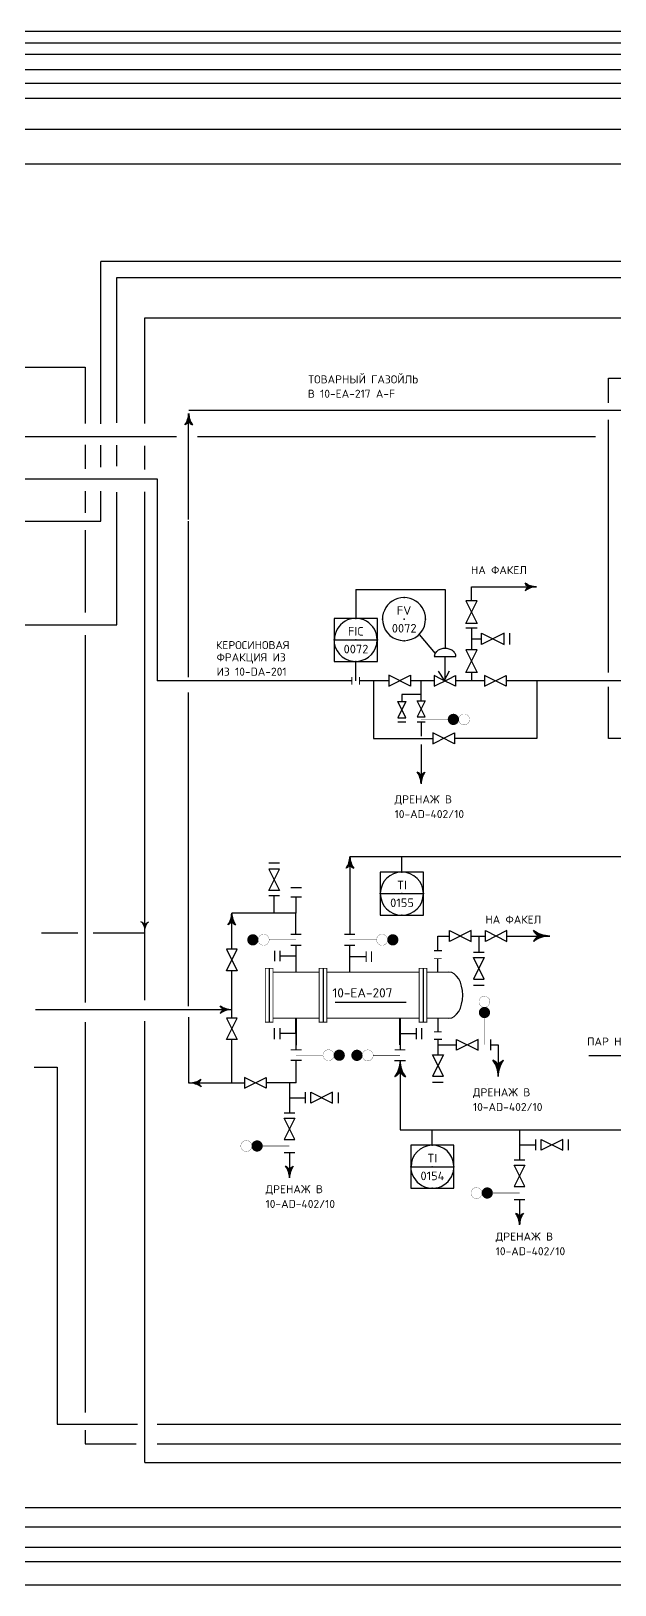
# Model space of a CAD drawing. Extents: x 78 to 490, y 181 to 404.
# Drawn here: x 222.15 to 231.63, y 185.82 to 211.07 of the extents above; entities that cross this region are included whole.
import ezdxf
from ezdxf.enums import TextEntityAlignment as Align

# ---------------------------------------------------------------- set-up
doc = ezdxf.new("R2010")
doc.units = 0
for name, pattern in [('DASH', [0.15625, 0.09375, -0.0625]), ('DASHED', [0.1875, 0.125, -0.0625]), ('SDASH', [0.09375, 0.046875, -0.046875])]:
    doc.linetypes.add(name, pattern=pattern)
doc.layers.get('0').update_dxf_attribs({"linetype": 'CONTINUOUS'})
for name, color, linetype in [('IN-ATTRIBS', 7, 'CONTINUOUS'), ('IN-INST-TAP', 7, 'CONTINUOUS'), ('IN-INSTRUMENT', 7, 'SDASH'), ('IN-MAJ-PROC', 7, 'CONTINUOUS'), ('IN-PNEUMATIC', 7, 'CONTINUOUS'), ('IN-SOFTWARE', 7, 'CONTINUOUS'), ('IN-STEAM', 2, 'DASHED')]:
    doc.layers.add(name, color=color, linetype=linetype)
doc.styles.add('ATTRIBS', font='SIMPLEX', dxfattribs={"width": 0.8, "height": 0.125})
doc.styles.add('NARROW', font='simplex', dxfattribs={"width": 0.75, "height": 0.1})
doc.styles.add('S1', font='simplex.shx')
doc.styles.add('SIMPLEX', font='SIMPLEX.shx')

# ---------------------------------------------------------------- blocks, each defined once
blk = doc.blocks.new('PH29')
at = {"layer": 'IN-ATTRIBS'}
for p in [(0, 0.25), (-0.25, 0), (0, 0), (0.25, 0), (0, -0.25)]:
    blk.add_point(p, dxfattribs=at)
at = {"layer": 'IN-ATTRIBS', "flags": 1}
for tag, style, width, p in [('DWGNO', 'ATTRIBS', 0.8, (0.003, 0.447)), ('IDNUM', 'ATTRIBS', 0.8, (0.009, 0.584)), ('FILENO', 'ATTRIBS', 0.8, (-0.003, 0.311)), ('LOC', 'ATTRIBS', 0.8, (-0.08, -0.422)), ('SIG', 'ATTRIBS', 0.8, (-0.087, -0.563)), ('INSTALL', 'ATTRIBS', 0.8, (-0.087, -0.699)), ('DATE', 'ATTRIBS', 0.8, (-0.088, -0.969)), ('SERV', 'ATTRIBS', 0.8, (-0.083, -0.838)), ('DES', 'NARROW', 0.75, (-0.087, -1.102)), ('CSYS', 'NARROW', 0.75, (-0.087, -1.243))]:
    blk.add_attdef(tag, text='', height=0.1, dxfattribs=dict(at, style=style, width=width)).set_placement(p, align=Align.CENTER)
at = {"layer": 'IN-ATTRIBS', "style": 'ATTRIBS', "flags": 1}
blk.add_attdef('SYSCDI', text='', height=0.1, dxfattribs=at).set_placement((-0.312, 0.312), align=Align.RIGHT)
at = {"layer": 'IN-ATTRIBS', "style": 'ATTRIBS'}
blk.add_attdef('SYSCDV', text='', height=0.1, dxfattribs=at).set_placement((-0.312, 0.141), align=Align.RIGHT)
at = {"layer": 'IN-ATTRIBS', "style": 'S1'}
for tag, p in [('A1', (0.323, 0.115)), ('XT', (0.324, 0.257)), ('A2', (0.323, -0.035)), ('A3', (0.323, -0.185)), ('RES', (0.323, -0.342))]:
    blk.add_attdef(tag, p, '', height=0.1, dxfattribs=at)
for tag, p in [('INSTTYPE', (0, 0.05)), ('TAGNUM', (0.002, -0.156)), ('MD', (0.402, -0.565)), ('SZ', (0.402, -0.696))]:
    blk.add_attdef(tag, text='', height=0.1, dxfattribs=at).set_placement(p, align=Align.CENTER)

msp = doc.modelspace()

# ---------------------------------------------------------------- linework, layer by layer
at = {"color": 6}
for p, q in [((79.948, 211.074), (463.566, 211.074)), ((226.451, 195.782), (226.451, 196.219)), ((227.326, 195.782), (227.326, 196.219)), ((228.755, 195.782), (228.755, 196.001)), ((226.452, 194.519), (226.449, 195.032)), ((226.451, 195.032), (226.451, 194.594)), ((228.135, 194.6), (228.135, 195.032)), ((228.139, 195.032), (228.139, 194.519)), ((228.755, 195.032), (228.755, 194.813)), ((226.102, 194.694), (226.102, 194.869)), ((226.19, 194.694), (226.19, 194.869)), ((226.452, 194.782), (226.19, 194.782)), ((228.139, 194.782), (228.401, 194.782)), ((228.401, 194.869), (228.401, 194.694)), ((228.489, 194.869), (228.489, 194.694)), ((79.948, 185.824), (463.566, 185.824))]:
    msp.add_line(p, q, dxfattribs=at)
at = {"color": 5, "linetype": 'Continuous'}
for p, q in [((130.052, 210.227), (288.944, 210.227)), ((229.299, 202.041), (230.355, 202.041)), ((229.299, 201.817), (229.299, 202.041)), ((229.299, 201.373), (229.299, 201.02)), ((227.707, 200.518), (227.707, 199.58)), ((228.481, 200.192), (228.481, 200.518)), ((229.299, 200.652), (229.299, 200.516)), ((230.363, 200.518), (230.363, 199.58)), ((228.168, 200.293), (228.168, 200.177)), ((228.481, 200.293), (228.168, 200.293)), ((228.481, 199.846), (228.481, 199.617)), ((227.707, 199.58), (228.673, 199.58)), ((228.481, 199.48), (228.481, 199.258)), ((230.363, 199.58), (229.023, 199.58)), ((228.481, 199.258), (228.481, 198.842)), ((228.481, 198.842), (228.481, 198.842)), ((228.755, 196.368), (228.942, 196.368)), ((228.755, 196.126), (228.755, 196.368)), ((229.292, 196.368), (229.525, 196.368)), ((229.42, 196.368), (229.42, 196.106)), ((229.875, 196.368), (230.57, 196.368)), ((228.755, 194.601), (229.056, 194.601)), ((229.614, 194.601), (229.735, 194.601)), ((229.735, 194.601), (229.735, 194.088)), ((232.197, 194.421), (231.206, 194.421)), ((226.343, 193.984), (226.343, 193.498)), ((229.563, 193.963), (229.563, 193.963)), ((230.081, 193.219), (230.081, 192.734)), ((226.343, 192.852), (226.343, 192.437)), ((226.343, 192.437), (226.343, 192.437)), ((230.081, 192.088), (230.081, 191.673)), ((230.081, 191.673), (230.081, 191.673))]:
    msp.add_line(p, q, dxfattribs=at)
at = {"color": 3}
for p, q in [((169.819, 209.983), (307.275, 209.983)), ((192.87, 209.478), (288.944, 209.478)), ((205.698, 208.919), (288.902, 208.919)), ((207.903, 205.611), (222.242, 205.611)), ((209.597, 204.482), (222.231, 204.485)), ((214.466, 203.111), (222.225, 203.111)), ((222.571, 188.436), (223.875, 188.436)), ((224.197, 188.436), (250.53, 188.436)), ((223.025, 188.115), (223.856, 188.115)), ((224.197, 188.115), (277.724, 188.115)), ((223.995, 187.811), (277.719, 187.811)), ((116.38, 187.08), (277.715, 187.08)), ((116.213, 186.766), (277.81, 186.766)), ((106.748, 186.436), (278.396, 186.436))]:
    msp.add_line(p, q, dxfattribs=at)
at = {"color": 3, "linetype": 'Continuous'}
for p, q in [((223.278, 204.69), (223.278, 207.331)), ((250.921, 207.331), (223.278, 207.331)), ((223.54, 204.706), (223.54, 207.069)), ((223.54, 207.069), (250.337, 207.069)), ((223.995, 204.698), (223.995, 206.413)), ((223.995, 206.413), (239.966, 206.413)), ((222.172, 205.611), (223.025, 205.611)), ((223.025, 205.611), (223.025, 204.698)), ((224.704, 203.139), (224.704, 204.861)), ((224.708, 204.911), (235.479, 204.911)), ((222.161, 204.485), (224.506, 204.486)), ((223.025, 204.349), (223.025, 203.962)), ((223.278, 203.986), (223.278, 204.346)), ((223.54, 204.003), (223.54, 204.347)), ((223.995, 203.95), (223.995, 204.335)), ((224.85, 204.486), (231.312, 204.486)), ((221.881, 203.798), (224.196, 203.798)), ((224.196, 203.798), (224.196, 200.518)), ((223.025, 203.598), (223.025, 203.248)), ((223.278, 203.111), (223.278, 203.595)), ((223.54, 201.423), (223.54, 203.581)), ((223.995, 195.324), (223.995, 203.587)), ((222.155, 203.111), (223.278, 203.111)), ((224.704, 200.576), (224.704, 203.112)), ((223.025, 202.963), (223.025, 201.625)), ((221.881, 201.423), (223.54, 201.423)), ((223.025, 201.256), (223.025, 198.763)), ((226.055, 200.518), (224.196, 200.518)), ((227.358, 200.518), (226.055, 200.518)), ((227.959, 200.518), (227.483, 200.518)), ((228.692, 200.516), (228.309, 200.518)), ((229.512, 200.517), (229.042, 200.516)), ((232.911, 200.518), (229.862, 200.518)), ((224.704, 195.231), (224.704, 200.326)), ((223.025, 198.763), (223.025, 195.29)), ((227.326, 197.657), (227.326, 196.394)), ((232.911, 197.657), (227.326, 197.657)), ((225.406, 196.153), (225.406, 196.739)), ((226.451, 196.739), (225.406, 196.739)), ((226.449, 196.394), (226.449, 196.739)), ((222.904, 196.414), (222.317, 196.414)), ((223.995, 196.414), (223.156, 196.414)), ((225.406, 195.036), (225.406, 195.803)), ((222.218, 195.173), (223.816, 195.173)), ((223.025, 194.968), (223.025, 188.626)), ((223.816, 195.173), (225.406, 195.173)), ((223.995, 187.811), (223.995, 194.983)), ((224.704, 195.05), (224.701, 193.983)), ((225.406, 193.984), (225.406, 194.686)), ((224.704, 194.55), (224.704, 194.55)), ((222.197, 194.236), (222.571, 194.236)), ((222.571, 194.236), (222.571, 188.436)), ((226.451, 193.984), (226.451, 194.344)), ((228.139, 194.344), (228.139, 193.219)), ((225.614, 193.98), (224.704, 193.98)), ((226.451, 193.984), (225.964, 193.984)), ((228.139, 193.219), (232.611, 193.219)), ((223.025, 188.336), (223.025, 188.115))]:
    msp.add_line(p, q, dxfattribs=at)
at = {"color": 2}
for p, q in [((229.391, 201.373), (229.207, 201.373)), ((229.464, 201.288), (229.831, 201.104)), ((229.831, 201.288), (229.464, 201.104)), ((229.464, 201.104), (229.464, 201.288)), ((229.831, 201.104), (229.831, 201.288)), ((229.923, 201.104), (229.923, 201.288)), ((228.696, 200.912), (229.046, 200.912)), ((228.871, 200.518), (228.871, 200.912)), ((228.234, 200.177), (228.103, 199.915)), ((228.234, 199.915), (228.103, 200.177)), ((228.103, 200.177), (228.234, 200.177)), ((228.103, 199.915), (228.234, 199.915)), ((228.103, 199.849), (228.234, 199.849)), ((228.546, 199.846), (228.415, 199.846)), ((226.007, 197.457), (226.182, 197.107)), ((226.007, 197.107), (226.182, 197.457)), ((226.182, 197.457), (226.007, 197.457)), ((226.182, 197.107), (226.007, 197.107)), ((226.182, 197.02), (226.007, 197.02)), ((226.095, 196.757), (226.095, 197.02)), ((226.538, 197.149), (226.364, 197.149)), ((226.539, 197.001), (226.364, 197.001)), ((226.451, 196.739), (226.451, 197.001)), ((228.818, 196.126), (228.693, 196.126)), ((229.333, 196.106), (229.508, 196.106)), ((229.508, 196.018), (229.333, 195.668)), ((229.508, 195.668), (229.333, 196.018)), ((229.333, 196.018), (229.508, 196.018)), ((229.333, 195.668), (229.508, 195.668)), ((229.333, 195.571), (229.507, 195.571)), ((228.818, 194.688), (228.693, 194.688)), ((229.614, 194.514), (229.614, 194.688)), ((228.668, 194.44), (228.843, 194.44)), ((228.843, 194.44), (228.668, 194.09)), ((228.843, 194.09), (228.668, 194.44)), ((228.755, 194.601), (228.755, 194.44)), ((226.54, 194.344), (226.365, 194.344)), ((228.051, 194.344), (228.226, 194.344)), ((228.668, 194.09), (228.843, 194.09)), ((228.668, 193.993), (228.842, 193.993)), ((226.343, 193.741), (226.606, 193.741)), ((226.606, 193.654), (226.606, 193.829)), ((227.141, 193.654), (227.141, 193.828)), ((226.256, 193.498), (226.431, 193.498)), ((230.081, 192.977), (230.343, 192.977)), ((230.343, 192.889), (230.343, 193.064)), ((230.878, 192.89), (230.878, 193.064)), ((226.256, 192.852), (226.43, 192.852)), ((229.993, 192.734), (230.168, 192.734)), ((229.994, 192.088), (230.168, 192.088))]:
    msp.add_line(p, q, dxfattribs=at)
at = {"linetype": 'Continuous'}
for p, q in [((227.071, 201.18), (227.771, 201.18)), ((227.819, 197.057), (228.519, 197.057)), ((228.313, 192.619), (229.013, 192.619))]:
    msp.add_line(p, q, dxfattribs=at)
at = {"color": 7}
for p, q in [((228.867, 200.516), (228.766, 200.674)), ((228.854, 200.515), (228.944, 200.68))]:
    msp.add_line(p, q, dxfattribs=at)
msp.add_line((228.942, 196.281), (228.942, 196.456))
at = {"color": 4, "linetype": 'Continuous'}
msp.add_line((227.087, 195.294), (228.241, 195.294), dxfattribs=at)
at = {"color": 2, "linetype": 'Continuous'}
msp.add_line((228.755, 194.688), (228.755, 194.601), dxfattribs=at)
at = {"color": 5}
msp.add_line((105.865, 186.205), (278.747, 186.205), dxfattribs=at)
at = {"color": 3, "linetype": 'Continuous'}
for points in [[(224.707, 204.861, 0.150368), (224.769, 204.673)], [(224.707, 204.736, -0.206864), (224.644, 204.673)], [(224.707, 204.736, 0.206864), (224.769, 204.673)], [(227.326, 197.532, -0.206864), (227.264, 197.47)], [(227.326, 197.657, 0.150368), (227.389, 197.47)], [(227.326, 197.532, 0.206864), (227.389, 197.47)], [(225.406, 196.739, 0.150368), (225.469, 196.551)], [(223.995, 196.539, 0.206864), (223.932, 196.601, 0.206864)], [(223.995, 196.539, -0.206864), (224.057, 196.601, -0.206864)], [(225.406, 196.614, -0.206864), (225.344, 196.551)], [(225.406, 196.614, 0.206864), (225.469, 196.551)], [(228.139, 194.344, -0.150368), (228.051, 194.082)], [(224.721, 193.981, 0.150368), (224.908, 194.043)], [(224.846, 193.981, 0.206864), (224.908, 194.043)], [(224.846, 193.981, -0.206864), (224.908, 193.918)], [(228.139, 194.169, -0.206864), (228.051, 194.082)], [(228.139, 194.169, 0.206864), (228.226, 194.082)]]:
    msp.add_lwpolyline(points, format="xyb", dxfattribs=at)
at = {"color": 5, "linetype": 'Continuous'}
for points in [[(230.355, 202.041, -0.150368), (230.171, 202.103)], [(230.232, 202.041, -0.206864), (230.171, 202.103)], [(230.232, 202.041, 0.206864), (230.171, 201.98)], [(228.481, 198.845, 0.150368), (228.418, 199.032)], [(228.481, 198.97, 0.206864), (228.418, 199.032)], [(228.481, 198.97, -0.206864), (228.543, 199.032)], [(230.57, 196.368, -0.150368), (230.308, 196.456)], [(230.395, 196.368, -0.206864), (230.308, 196.456)], [(230.395, 196.368, 0.206864), (230.308, 196.281)], [(229.735, 194.263, 0.206864), (229.647, 194.351)], [(229.735, 194.263, -0.206864), (229.822, 194.351)], [(229.735, 194.088, -0.150368), (229.822, 194.351)], [(226.343, 192.564, 0.206864), (226.281, 192.627)], [(226.343, 192.439, 0.150368), (226.281, 192.627)], [(226.343, 192.564, -0.206864), (226.406, 192.627)], [(230.081, 191.675, 0.150368), (230.018, 191.862)], [(230.081, 191.8, 0.206864), (230.018, 191.862)], [(230.081, 191.8, -0.206864), (230.143, 191.862)]]:
    msp.add_lwpolyline(points, format="xyb", dxfattribs=at)
at = {"color": 2}
for points in [[(229.207, 201.817), (229.391, 201.449), (229.207, 201.449), (229.391, 201.817)], [(229.207, 201.02), (229.391, 200.652), (229.207, 200.652), (229.391, 201.02)], [(227.959, 200.43), (228.309, 200.605), (228.309, 200.43), (227.959, 200.605)], [(229.512, 200.429), (229.862, 200.604), (229.862, 200.429), (229.512, 200.604)], [(228.546, 199.93), (228.415, 200.192), (228.546, 200.192), (228.415, 199.93)], [(228.942, 196.456), (229.292, 196.281), (229.292, 196.456), (228.942, 196.281)], [(229.525, 196.456), (229.875, 196.281), (229.875, 196.456), (229.525, 196.281)], [(225.319, 195.803), (225.494, 196.153), (225.319, 196.153), (225.494, 195.803)], [(225.319, 194.686), (225.494, 195.036), (225.319, 195.036), (225.494, 194.686)], [(229.056, 194.688), (229.406, 194.513), (229.406, 194.688), (229.056, 194.513)], [(225.964, 193.896), (225.614, 194.071), (225.614, 193.896), (225.964, 194.071)], [(226.693, 193.829), (227.043, 193.654), (227.043, 193.829), (226.693, 193.654)], [(226.431, 193.411), (226.256, 193.061), (226.431, 193.061), (226.256, 193.411)], [(230.431, 193.064), (230.781, 192.889), (230.781, 193.064), (230.431, 192.889)], [(230.168, 192.646), (229.993, 192.296), (230.168, 192.296), (229.993, 192.646)]]:
    msp.add_lwpolyline(points, close=True, dxfattribs=at)
for points in [[(227.771, 201.126), (227.771, 201.53), (227.071, 201.53), (227.071, 201.126)], [(227.071, 201.126), (227.071, 200.83), (227.771, 200.83), (227.771, 201.126)], [(228.519, 197.003), (228.519, 197.407), (227.819, 197.407), (227.819, 197.003)], [(227.819, 197.003), (227.819, 196.707), (228.519, 196.707), (228.519, 197.003)], [(229.013, 192.565), (229.013, 192.969), (228.313, 192.969), (228.313, 192.565)], [(228.313, 192.565), (228.313, 192.269), (229.013, 192.269), (229.013, 192.565)]]:
    msp.add_lwpolyline(points)
msp.add_lwpolyline([(229.046, 200.912, 0.126822), (229.034, 200.96, 0.10607), (228.995, 201.004, 0.085783), (228.94, 201.032, 0.075445), (228.871, 201.043, 0.075445), (228.802, 201.032, 0.085783), (228.747, 201.004, 0.10607), (228.709, 200.96, 0.126822), (228.696, 200.912)], format="xyb", dxfattribs=at)
for points, const_width in [([(227.358, 200.58), (227.358, 200.455)], 0.015), ([(227.483, 200.58), (227.483, 200.455)], 0.015), ([(228.918, 199.888), (228.481, 199.888)], 0.007), ([(226.012, 196.306), (226.449, 196.306)], 0.007), ([(226.362, 196.394), (226.537, 196.394)], 0.021), ([(227.234, 196.394), (227.409, 196.394)], 0.021), ([(227.759, 196.306), (227.322, 196.306)], 0.007), ([(229.51, 195.038), (229.51, 194.601)], 0.007), ([(226.89, 194.432), (226.452, 194.432)], 0.007), ([(227.701, 194.429), (228.139, 194.429)], 0.007), ([(225.906, 192.957), (226.343, 192.957)], 0.007), ([(229.643, 192.192), (230.081, 192.192)], 0.007)]:
    msp.add_lwpolyline(points, dxfattribs=dict(at, const_width=const_width))
for points in [[(228.808, 200.545), (228.692, 200.603), (228.692, 200.428), (228.925, 200.545)], [(228.925, 200.545), (229.042, 200.603), (229.042, 200.428), (228.808, 200.545)], [(228.789, 199.61), (228.673, 199.668), (228.673, 199.493), (228.906, 199.61)], [(228.906, 199.61), (229.023, 199.668), (229.023, 199.493), (228.789, 199.61)]]:
    msp.add_lwpolyline(points, dxfattribs=at)
for points, const_width in [([(229.006, 199.934, -1), (229.006, 199.843, -1)], 0.091), ([(229.181, 199.977, -1), (229.181, 199.799, -1)], 0.0035), ([(225.749, 196.261, 1), (225.749, 196.352, 1)], 0.091), ([(225.924, 196.217, 1), (225.924, 196.396, 1)], 0.0035), ([(227.847, 196.396, 1), (227.847, 196.217, 1)], 0.0035), ([(228.022, 196.352, 1), (228.022, 196.261, 1)], 0.091), ([(229.599, 195.301, 1), (229.421, 195.301, 1)], 0.0035), ([(229.556, 195.126, 1), (229.465, 195.126, 1)], 0.091), ([(226.977, 194.521, 1), (226.977, 194.343, 1)], 0.0035), ([(227.152, 194.477, 1), (227.152, 194.386, 1)], 0.091), ([(227.439, 194.475, -1), (227.439, 194.384, -1)], 0.091), ([(227.614, 194.518, -1), (227.614, 194.34, -1)], 0.0035), ([(225.643, 192.867, -1), (225.643, 193.046, -1)], 0.0035), ([(225.818, 192.911, -1), (225.818, 193.002, -1)], 0.091), ([(229.381, 192.103, -1), (229.381, 192.281, -1)], 0.0035), ([(229.556, 192.147, -1), (229.556, 192.238, -1)], 0.091)]:
    msp.add_lwpolyline(points, format="xyb", close=True, dxfattribs=dict(at, const_width=const_width))
at = {"color": 6}
for points, const_width in [([(226.362, 196.219), (226.537, 196.219)], 0.021), ([(226.449, 196.219), (226.449, 195.786)], 0.02), ([(227.234, 196.219), (227.409, 196.219)], 0.021), ([(227.322, 196.219), (227.322, 195.78)], 0.02), ([(226.102, 195.956), (226.102, 196.131)], 0.021), ([(226.19, 195.956), (226.19, 196.131)], 0.021), ([(226.452, 196.044), (226.19, 196.044)], 0.021), ([(227.326, 196.032), (227.589, 196.032)], 0.021), ([(227.589, 196.119), (227.589, 195.944)], 0.021), ([(227.676, 196.119), (227.676, 195.944)], 0.021), ([(228.693, 196.001), (228.818, 196.001)], 0.015), ([(226.076, 195.782), (226.826, 195.782)], 0.015), ([(226.951, 195.782), (228.451, 195.782)], 0.015), ([(228.576, 195.782), (228.934, 195.782)], 0.015), ([(226.076, 195.032), (226.826, 195.032)], 0.015), ([(226.951, 195.032), (228.451, 195.032)], 0.015), ([(228.576, 195.032), (228.934, 195.032)], 0.015), ([(228.693, 194.813), (228.818, 194.813)], 0.015), ([(226.54, 194.519), (226.365, 194.519)], 0.021), ([(228.051, 194.519), (228.226, 194.519)], 0.021)]:
    msp.add_lwpolyline(points, dxfattribs=dict(at, const_width=const_width))
at = {"color": 6, "const_width": 0.015}
for points in [[(226.076, 194.969), (226.076, 195.844), (225.951, 195.844), (225.951, 194.969)], [(226.951, 194.969), (226.951, 195.844), (226.826, 195.844), (226.826, 194.969)], [(228.576, 194.969), (228.576, 195.844), (228.451, 195.844), (228.451, 194.969)]]:
    msp.add_lwpolyline(points, close=True, dxfattribs=at)
at = {"color": 3}
for points in [[(225.281, 195.173, -0.206864), (225.219, 195.236)], [(225.406, 195.173, 0.150368), (225.219, 195.111)], [(225.281, 195.173, 0.206864), (225.219, 195.111)]]:
    msp.add_lwpolyline(points, format="xyb", dxfattribs=at)
at = {"color": 3, "linetype": 'Continuous'}
for centre, radius, start, end in [((224.371, 204.869), 0.336, 324.4623, 358.6678), ((226.99, 197.665), 0.336, 324.4623, 358.6678), ((225.07, 196.746), 0.336, 324.4623, 358.6678), ((228.609, 194.355), 0.47, 181.3322, 215.5377), ((224.713, 193.645), 0.336, 54.4623, 88.6678)]:
    msp.add_arc(centre, radius, start, end, dxfattribs=at)
at = {"color": 5, "linetype": 'Continuous'}
for centre, radius, start, end in [((230.363, 201.712), 0.329, 91.3322, 125.5377), ((228.817, 198.837), 0.336, 144.4623, 178.6678), ((230.581, 195.898), 0.47, 91.3322, 125.5377), ((229.265, 194.077), 0.47, 1.3322, 35.5377), ((226.679, 192.432), 0.336, 144.4623, 178.6678), ((230.417, 191.667), 0.336, 144.4623, 178.6678)]:
    msp.add_arc(centre, radius, start, end, dxfattribs=at)
for centre, radius, start, end in [((228.204, 201.518), 0.35, 351.1529, 188.8471), ((227.421, 201.185), 0.346, 359.282, 180.718), ((228.204, 201.518), 0.35, 188.8471, 351.1529), ((227.417, 201.181), 0.35, 189.0161, 359.831), ((228.169, 197.057), 0.35, 0, 180), ((228.169, 197.057), 0.35, 180, 0), ((228.666, 192.621), 0.348, 2.4933, 180.3164), ((228.664, 192.62), 0.35, 180.0396, 2.7533)]:
    msp.add_arc(centre, radius, start, end)
at = {"color": 3}
msp.add_arc((225.414, 195.509), 0.336, 234.4623, 268.6678, dxfattribs=at)
at = {"color": 6}
msp.add_ellipse((228.934, 195.407), major_axis=(0, 0.375), ratio=0.596415, start_param=3.141593, end_param=6.283185, dxfattribs=at)
at = {"color": 3, "linetype": 'Continuous'}
for points in [[(224.696, 204.781), (224.688, 204.705), (224.683, 204.743), (224.676, 204.692)], [(224.704, 204.821), (224.699, 204.719), (224.696, 204.781), (224.688, 204.705)], [(224.707, 204.861), (224.707, 204.736), (224.704, 204.821), (224.699, 204.719)], [(224.707, 204.861), (224.707, 204.736), (224.71, 204.821), (224.715, 204.719)], [(224.71, 204.821), (224.715, 204.719), (224.718, 204.781), (224.726, 204.705)], [(224.718, 204.781), (224.726, 204.705), (224.731, 204.743), (224.738, 204.692)], [(224.666, 204.707), (224.661, 204.681), (224.644, 204.673)], [(224.683, 204.743), (224.676, 204.692), (224.666, 204.707), (224.661, 204.681)], [(224.731, 204.743), (224.738, 204.692), (224.748, 204.707), (224.753, 204.681)], [(224.748, 204.707), (224.753, 204.681), (224.769, 204.673)], [(227.285, 197.504), (227.28, 197.478), (227.264, 197.47)], [(227.302, 197.54), (227.295, 197.488), (227.285, 197.504), (227.28, 197.478)], [(227.315, 197.578), (227.308, 197.501), (227.302, 197.54), (227.295, 197.488)], [(227.323, 197.617), (227.318, 197.516), (227.315, 197.578), (227.308, 197.501)], [(227.326, 197.657), (227.326, 197.532), (227.323, 197.617), (227.318, 197.516)], [(227.326, 197.657), (227.326, 197.532), (227.33, 197.617), (227.334, 197.516)], [(227.33, 197.617), (227.334, 197.516), (227.338, 197.578), (227.345, 197.501)], [(227.338, 197.578), (227.345, 197.501), (227.35, 197.54), (227.358, 197.488)], [(227.35, 197.54), (227.358, 197.488), (227.368, 197.504), (227.373, 197.478)], [(227.368, 197.504), (227.373, 197.478), (227.389, 197.47)], [(225.403, 196.699), (225.398, 196.597), (225.395, 196.659), (225.388, 196.583)], [(225.406, 196.739), (225.406, 196.614), (225.403, 196.699), (225.398, 196.597)], [(225.406, 196.739), (225.406, 196.614), (225.41, 196.699), (225.414, 196.597)], [(225.41, 196.699), (225.414, 196.597), (225.418, 196.659), (225.425, 196.583)], [(223.953, 196.567), (223.948, 196.593), (223.932, 196.601)], [(223.971, 196.531), (223.963, 196.583), (223.953, 196.567), (223.948, 196.593)], [(223.983, 196.493), (223.976, 196.57), (223.971, 196.531), (223.963, 196.583)], [(223.991, 196.454), (223.987, 196.555), (223.983, 196.493), (223.976, 196.57)], [(223.995, 196.414), (223.995, 196.539), (223.991, 196.454), (223.987, 196.555)], [(223.995, 196.414), (223.995, 196.539), (223.998, 196.454), (224.003, 196.555)], [(223.998, 196.454), (224.003, 196.555), (224.006, 196.493), (224.013, 196.57)], [(224.006, 196.493), (224.013, 196.57), (224.019, 196.531), (224.026, 196.583)], [(224.019, 196.531), (224.026, 196.583), (224.036, 196.567), (224.041, 196.593)], [(224.036, 196.567), (224.041, 196.593), (224.057, 196.601)], [(225.365, 196.585), (225.36, 196.559), (225.344, 196.551)], [(225.382, 196.621), (225.375, 196.57), (225.365, 196.585), (225.36, 196.559)], [(225.395, 196.659), (225.388, 196.583), (225.382, 196.621), (225.375, 196.57)], [(225.418, 196.659), (225.425, 196.583), (225.43, 196.621), (225.438, 196.57)], [(225.43, 196.621), (225.438, 196.57), (225.448, 196.585), (225.453, 196.559)], [(225.448, 196.585), (225.453, 196.559), (225.469, 196.551)], [(228.105, 194.18), (228.095, 194.108), (228.081, 194.129), (228.074, 194.093)], [(228.123, 194.233), (228.113, 194.126), (228.105, 194.18), (228.095, 194.108)], [(228.134, 194.288), (228.128, 194.147), (228.123, 194.233), (228.113, 194.126)], [(228.139, 194.344), (228.139, 194.169), (228.134, 194.288), (228.128, 194.147)], [(228.139, 194.344), (228.139, 194.169), (228.144, 194.288), (228.15, 194.147)], [(228.144, 194.288), (228.15, 194.147), (228.155, 194.233), (228.165, 194.126)], [(228.155, 194.233), (228.165, 194.126), (228.173, 194.18), (228.183, 194.108)], [(228.173, 194.18), (228.183, 194.108), (228.197, 194.129), (228.204, 194.093)], [(224.721, 193.981), (224.846, 193.981), (224.761, 193.984), (224.862, 193.989)], [(224.721, 193.981), (224.846, 193.981), (224.761, 193.978), (224.862, 193.973)], [(224.761, 193.984), (224.862, 193.989), (224.8, 193.992), (224.877, 194)], [(224.761, 193.978), (224.862, 193.973), (224.8, 193.97), (224.877, 193.962)], [(224.8, 193.992), (224.877, 194), (224.838, 194.005), (224.89, 194.012)], [(224.8, 193.97), (224.877, 193.962), (224.838, 193.957), (224.89, 193.949)], [(224.838, 194.005), (224.89, 194.012), (224.875, 194.022), (224.9, 194.027)], [(224.838, 193.957), (224.89, 193.949), (224.875, 193.94), (224.9, 193.935)], [(224.875, 194.022), (224.9, 194.027), (224.908, 194.043)], [(224.875, 193.94), (224.9, 193.935), (224.908, 193.918)], [(228.081, 194.129), (228.074, 194.093), (228.051, 194.082)], [(228.197, 194.129), (228.204, 194.093), (228.226, 194.082)]]:
    msp.add_solid(points, dxfattribs=at)
at = {"color": 5, "linetype": 'Continuous'}
for points in [[(230.204, 202.082), (230.179, 202.087), (230.171, 202.103)], [(230.204, 202.001), (230.179, 201.996), (230.171, 201.98)], [(230.24, 202.065), (230.189, 202.072), (230.204, 202.082), (230.179, 202.087)], [(230.24, 202.018), (230.189, 202.011), (230.204, 202.001), (230.179, 201.996)], [(230.277, 202.053), (230.202, 202.06), (230.24, 202.065), (230.189, 202.072)], [(230.277, 202.03), (230.202, 202.023), (230.24, 202.018), (230.189, 202.011)], [(230.316, 202.045), (230.216, 202.049), (230.277, 202.053), (230.202, 202.06)], [(230.316, 202.038), (230.216, 202.034), (230.277, 202.03), (230.202, 202.023)], [(230.355, 202.041), (230.232, 202.041), (230.316, 202.045), (230.216, 202.049)], [(230.355, 202.041), (230.232, 202.041), (230.316, 202.038), (230.216, 202.034)], [(228.439, 198.998), (228.434, 199.024), (228.418, 199.032)], [(228.457, 198.962), (228.449, 199.013), (228.439, 198.998), (228.434, 199.024)], [(228.469, 198.924), (228.462, 199.001), (228.457, 198.962), (228.449, 199.013)], [(228.477, 198.885), (228.473, 198.986), (228.469, 198.924), (228.462, 199.001)], [(228.481, 198.845), (228.481, 198.97), (228.477, 198.885), (228.473, 198.986)], [(228.481, 198.845), (228.481, 198.97), (228.484, 198.885), (228.489, 198.986)], [(228.484, 198.885), (228.489, 198.986), (228.492, 198.924), (228.499, 199.001)], [(228.492, 198.924), (228.499, 199.001), (228.505, 198.962), (228.512, 199.013)], [(228.505, 198.962), (228.512, 199.013), (228.522, 198.998), (228.527, 199.024)], [(228.522, 198.998), (228.527, 199.024), (228.543, 199.032)], [(230.355, 196.426), (230.319, 196.433), (230.308, 196.456)], [(230.355, 196.311), (230.319, 196.304), (230.308, 196.281)], [(230.406, 196.402), (230.334, 196.412), (230.355, 196.426), (230.319, 196.433)], [(230.406, 196.335), (230.334, 196.324), (230.355, 196.311), (230.319, 196.304)], [(230.459, 196.384), (230.352, 196.394), (230.406, 196.402), (230.334, 196.412)], [(230.459, 196.352), (230.352, 196.342), (230.406, 196.335), (230.334, 196.324)], [(230.514, 196.373), (230.372, 196.38), (230.459, 196.384), (230.352, 196.394)], [(230.514, 196.364), (230.372, 196.357), (230.459, 196.352), (230.352, 196.342)], [(230.57, 196.368), (230.395, 196.368), (230.514, 196.373), (230.372, 196.38)], [(230.57, 196.368), (230.395, 196.368), (230.514, 196.364), (230.372, 196.357)], [(229.677, 194.303), (229.67, 194.34), (229.647, 194.351)], [(229.701, 194.253), (229.691, 194.325), (229.677, 194.303), (229.67, 194.34)], [(229.719, 194.199), (229.709, 194.307), (229.701, 194.253), (229.691, 194.325)], [(229.73, 194.144), (229.724, 194.286), (229.719, 194.199), (229.709, 194.307)], [(229.735, 194.088), (229.735, 194.263), (229.73, 194.144), (229.724, 194.286)], [(229.735, 194.088), (229.735, 194.263), (229.74, 194.144), (229.746, 194.286)], [(229.74, 194.144), (229.746, 194.286), (229.751, 194.199), (229.761, 194.307)], [(229.751, 194.199), (229.761, 194.307), (229.769, 194.253), (229.779, 194.325)], [(229.769, 194.253), (229.779, 194.325), (229.793, 194.303), (229.8, 194.34)], [(229.793, 194.303), (229.8, 194.34), (229.822, 194.351)], [(226.302, 192.593), (226.297, 192.619), (226.281, 192.627)], [(226.319, 192.557), (226.312, 192.608), (226.302, 192.593), (226.297, 192.619)], [(226.332, 192.519), (226.325, 192.596), (226.319, 192.557), (226.312, 192.608)], [(226.34, 192.479), (226.335, 192.581), (226.332, 192.519), (226.325, 192.596)], [(226.343, 192.439), (226.343, 192.564), (226.34, 192.479), (226.335, 192.581)], [(226.343, 192.439), (226.343, 192.564), (226.347, 192.479), (226.351, 192.581)], [(226.347, 192.479), (226.351, 192.581), (226.355, 192.519), (226.362, 192.596)], [(226.355, 192.519), (226.362, 192.596), (226.367, 192.557), (226.375, 192.608)], [(226.367, 192.557), (226.375, 192.608), (226.384, 192.593), (226.389, 192.619)], [(226.384, 192.593), (226.389, 192.619), (226.406, 192.627)], [(230.039, 191.829), (230.034, 191.854), (230.018, 191.862)], [(230.057, 191.792), (230.049, 191.844), (230.039, 191.829), (230.034, 191.854)], [(230.069, 191.754), (230.062, 191.831), (230.057, 191.792), (230.049, 191.844)], [(230.077, 191.715), (230.073, 191.816), (230.069, 191.754), (230.062, 191.831)], [(230.081, 191.675), (230.081, 191.8), (230.077, 191.715), (230.073, 191.816)], [(230.081, 191.675), (230.081, 191.8), (230.084, 191.715), (230.089, 191.816)], [(230.084, 191.715), (230.089, 191.816), (230.092, 191.754), (230.099, 191.831)], [(230.092, 191.754), (230.099, 191.831), (230.105, 191.792), (230.112, 191.844)], [(230.105, 191.792), (230.112, 191.844), (230.122, 191.829), (230.127, 191.854)], [(230.122, 191.829), (230.127, 191.854), (230.143, 191.862)]]:
    msp.add_solid(points, dxfattribs=at)
at = {"color": 3}
for points in [[(225.253, 195.214), (225.227, 195.219), (225.219, 195.236)], [(225.289, 195.197), (225.237, 195.205), (225.253, 195.214), (225.227, 195.219)], [(225.327, 195.185), (225.25, 195.192), (225.289, 195.197), (225.237, 195.205)], [(225.366, 195.177), (225.265, 195.181), (225.327, 195.185), (225.25, 195.192)], [(225.253, 195.132), (225.227, 195.127), (225.219, 195.111)], [(225.289, 195.149), (225.237, 195.142), (225.253, 195.132), (225.227, 195.127)], [(225.327, 195.162), (225.25, 195.155), (225.289, 195.149), (225.237, 195.142)], [(225.366, 195.17), (225.265, 195.165), (225.327, 195.162), (225.25, 195.155)], [(225.406, 195.173), (225.281, 195.173), (225.366, 195.177), (225.265, 195.181)], [(225.406, 195.173), (225.281, 195.173), (225.366, 195.17), (225.265, 195.165)]]:
    msp.add_solid(points, dxfattribs=at)
at = {"layer": 'IN-INST-TAP'}
for p, q in [((231.526, 205.433), (235.191, 205.433)), ((227.421, 200.518), (227.421, 200.83)), ((228.169, 197.407), (228.169, 197.657)), ((228.663, 192.969), (228.663, 193.219))]:
    msp.add_line(p, q, dxfattribs=at)
at = {"layer": 'IN-MAJ-PROC', "color": 3}
for p, q in [((307.75, 210.878), (120.858, 210.878)), ((162.178, 210.696), (307.557, 210.696)), ((168.61, 210.452), (289.123, 210.452))]:
    msp.add_line(p, q, dxfattribs=at)
at = {"layer": 'IN-MAJ-PROC', "color": 2}
msp.add_line((226.182, 197.554), (226.008, 197.554), dxfattribs=at)
at = {"layer": 'IN-MAJ-PROC', "color": 7}
for p, q in [((226.451, 196.739), (226.451, 196.739)), ((226.014, 195.838), (226.014, 194.969)), ((226.889, 195.838), (226.889, 194.969)), ((228.514, 195.838), (228.514, 194.969))]:
    msp.add_line(p, q, dxfattribs=at)
at = {"layer": 'IN-PNEUMATIC'}
for p, q in [((227.421, 202.001), (227.421, 201.53)), ((228.871, 202.001), (228.871, 201.043))]:
    msp.add_line(p, q, dxfattribs=at)
at = {"layer": 'IN-SOFTWARE'}
for p, q in [((231.526, 205.035), (231.526, 205.433)), ((231.526, 203.185), (231.526, 204.757)), ((231.526, 200.65), (231.526, 203.185)), ((231.526, 199.58), (231.526, 200.42)), ((233.086, 199.58), (231.526, 199.58))]:
    msp.add_line(p, q, dxfattribs=at)
at = {"layer": 'IN-STEAM', "color": 7, "linetype": 'Continuous'}
for p, q in [((227.421, 202.001), (228.871, 202.001)), ((228.451, 201.27), (228.709, 200.96))]:
    msp.add_line(p, q, dxfattribs=at)
at = {"layer": 'IN-STEAM', "color": 5, "linetype": 'Continuous'}
msp.add_line((229.299, 201.196), (229.464, 201.196), dxfattribs=at)

# ---------------------------------------------------------------- block references
at = {"layer": 'IN-INSTRUMENT', "xscale": 1.4, "yscale": 1.4, "zscale": 1.4}
for p, values in [((228.204, 201.518), {'INSTTYPE': 'FV', 'TAGNUM': '0072'}), ((227.421, 201.18), {'INSTTYPE': 'FIC', 'TAGNUM': '0072'}), ((228.169, 197.057), {'INSTTYPE': 'TI', 'TAGNUM': '0155'}), ((228.663, 192.619), {'INSTTYPE': 'TI', 'TAGNUM': '0154'})]:
    msp.add_blockref('PH29', p, dxfattribs=at).add_auto_attribs(values)

# ---------------------------------------------------------------- texts
at = {"color": 1, "linetype": 'Continuous', "style": 'SIMPLEX'}
for s, p in [('ТОВАРНЫЙ ГАЗОЙЛЬ', (226.648, 205.349)), ('В 10-EA-217 A-F ', (226.642, 205.116)), ('НА ФАКЕЛ', (229.291, 202.249)), ('КЕРОСИНОВАЯ ', (225.148, 201.031)), ('ФРАКЦИЯ ИЗ', (225.16, 200.832)), ('ИЗ 10-DA-201', (225.16, 200.599)), ('ДРЕНАЖ В', (228.051, 198.524)), ('10-AD-402/10', (228.051, 198.285)), ('НА ФАКЕЛ', (229.525, 196.571)), ('ПАР Н.Д.', (231.178, 194.589)), ('ДРЕНАЖ В', (229.324, 193.764)), ('10-AD-402/10', (229.324, 193.525)), ('ДРЕНАЖ В', (225.955, 192.189)), ('10-AD-402/10', (225.955, 191.95)), ('ДРЕНАЖ В', (229.693, 191.42)), ('10-AD-402/10', (229.693, 191.181))]:
    msp.add_text(s, height=0.13, dxfattribs=at).set_placement(p)
at = {"color": 4, "linetype": 'DASH', "style": 'S1'}
msp.add_text('10-EA-207', height=0.15, dxfattribs=at).set_placement((227.042, 195.37))

doc.saveas('drawing.dxf')
